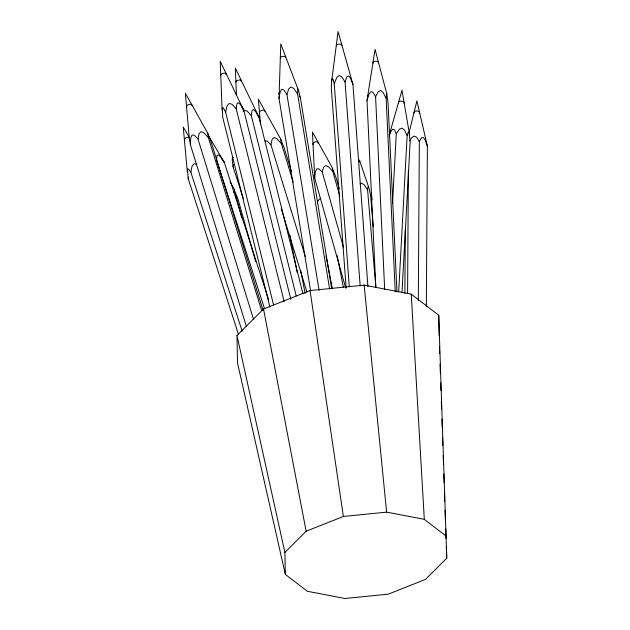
<?xml version="1.0" encoding="UTF-8"?>
<svg xmlns="http://www.w3.org/2000/svg" width="630" height="630" viewBox="0 0 630 630"><rect width="100%" height="100%" fill="white"/><g stroke="black" fill="none" stroke-linecap="round" stroke-linejoin="round"><path stroke-width="0.94" d="M404.901 293.178L405.31 229.336M407.586 293.541L408.366 170.777M418.312 300.581L419.328 141.482L421.509 137.868L423.391 137.521L425.25 140.057L427.376 146.184L426.352 306.274M310.551 290.501L279.003 98.438L280.783 43.872L298.691 91.043L300.352 97.595L331.734 288.69M238.376 334.05L188.236 178.739L187.472 169.1L188.551 169.045L190.843 172.226L242.188 331.286M367.92 286.5L352.934 84.388L338.066 31.5L331.679 81.112L331.309 87.877L346.154 288.02M392.514 203.474L396.286 133.773L394.467 129.741L392.734 129.158L390.836 131.607L389.143 136.033M398.688 291.777L407.137 135.686L408.224 132.166L409.004 132.032L410.161 141.632L401.979 292.816M375.827 287.201L367.014 100.438L375.07 49.447L386.757 93.65L388.064 103.139L396.971 291.871M395.254 291.824L386.111 98.186L386.757 93.65M246.44 326.631L190.339 144.475L190.788 137.805L192.087 134.977L194.323 135.222L197.97 138.907L253.488 319.19M269.931 307.038L222.689 117.125L222.398 107.604L223.477 108.053L225.611 112.148L273.57 304.928M345.705 287.957L314.709 178.18L315.378 171.762L316.725 168.911L318.859 168.856L322.206 171.911L343.586 247.621M188.236 178.739L188.433 177.03M243.424 198.812L233.155 167.005L233.454 164.446M284.154 301.597L236.195 108.817L236.896 103.824L238.274 102.603L240.447 104.58L243.849 110.447L290.863 299.407M296.21 296.005L251.339 115.636L252.039 110.644L253.417 109.423L255.591 111.408L258.993 117.274L302.92 293.824M375.882 287.603L367.558 189.795L368.007 186.882L368.621 187.031L369.464 189.961L370.708 196.45L373.291 226.768M279.003 98.438L280.208 91.767L281.775 89.184L283.878 89.909L286.918 94.437L319.103 290.383M190.843 172.226L192.032 166.218L193.977 163.816L196.859 164.335M331.679 81.112L332.231 78.482L333.042 79.191L334.246 83.727L349.303 286.815M197.97 138.907L199.174 133.418L201.127 131.615L204.025 132.883L208.42 137.749L261.631 310.519M305.337 256.544L270.924 144.813L272.128 139.317L274.082 137.513L276.98 138.781L281.382 143.656L293.233 182.149M225.611 112.148L227.099 105.832L229.155 103.454L232.005 104.281L236.195 108.817M409.059 132.757L416.902 100.887L427.376 146.184M389.261 134.985L401.987 90.24L409.626 134.922M322.206 171.911L323.725 167.084L325.797 165.603L328.663 166.918L332.853 171.557L339.798 196.158M367.014 100.438L369.054 94.059L370.968 91.626L373.031 92.382L375.59 96.831L384.678 289.493M360.187 286.059L345.059 81.987L346.744 76.978L348.453 75.868L350.406 78.096L352.934 84.388M286.918 94.437L288.863 88.728L291.068 86.979L293.816 88.531L297.596 94.02L329.616 288.997M317.307 203.143L318.276 200.379L320.473 198.245M190.339 144.475L189.685 139.962M189.496 140.474L185.354 93.201L207.766 133.245L208.42 137.749M260.497 123.968L258.316 99.099L280.728 139.143L281.382 143.656M334.246 83.727L336.719 77.608L339.105 75.537L341.736 76.805L345.059 81.987M278.822 93.791L279.192 92.964M297.785 88.554L297.596 94.02M375.59 96.831L378.15 91.783L380.52 90.492L383.04 92.405L386.111 98.186M409.799 140.986L411.461 137.923L413.973 136.072L416.469 137.088L419.328 141.482M396.286 133.773L399.475 129.174L402.074 128.103L404.507 130.056L407.137 135.686M367.282 96.351L367.66 95.902M243.267 111.463L244.298 110.274L247.149 111.101L251.339 115.636M236.967 335.507L263.521 308.999L310.062 290.556L364.132 285.122L411.225 294.155L438.74 315.228L446.757 558.188L425.518 579.395L388.277 594.153L345.027 598.5L307.353 591.279L285.343 574.41L237.526 362.982L236.967 335.507L284.894 552.431L285.343 574.41M284.894 552.431L306.141 531.224L343.374 516.474L386.623 512.127L424.305 519.348L446.316 536.209M360.006 183.905L361.604 183.149L364.25 184.795L367.558 189.795M426.053 143.128L426.675 143.057M339.2 188.827L335.995 177.471L332.356 168.407L332.853 171.557M332.687 168.383L312.425 132.048L314.543 175.006M255.638 261.6L238.006 199.135L234.368 190.071L241.81 217.83M233.478 157.311L232.399 157.366L232.265 160.327L233.155 167.005M265.041 140.876L267.285 141.12L270.924 144.813M233.667 191.898L234.864 193.221M222.004 159.217L224.296 162.398L268.695 299.935M299.337 96.091L300.352 97.595M208.924 136.403L224.296 162.398L220.618 156.815L218.342 154.783L217.004 155.673L216.507 159.941L264.529 308.7M188.701 136.253L183.243 127.032L187.338 172.069M230.052 181.708L234.699 190.047M256.859 113.172L258.993 117.274L235.352 68.111L236.423 95.555M241.715 106.352L243.849 110.447L220.209 61.291L222.122 110.36M280.728 139.143L284.209 148.058L291.438 171.533M207.766 133.245L211.247 142.16L263.009 310.236M359.628 160.603L368.621 187.031M281.224 208.593L306.96 292.155M337.223 255.693L343.389 287.532M326.049 256.079L332.404 288.879M300.652 270.27L305.133 293.423M289.887 235.037L297.171 272.664M263.521 308.999L306.141 531.224M314.212 175.03L314.709 178.18M310.062 290.556L343.374 516.474M364.132 285.122L386.623 512.127M371.424 193.095L372.007 199.938M411.225 294.155L424.305 519.348M439.425 346.618L439.661 353.477M440.039 364.25L440.346 373.07M440.685 382.859L440.953 390.695M441.331 401.475L441.599 409.311M441.937 419.1L442.244 427.92M442.583 437.716L442.851 445.552M443.197 455.34L443.496 464.16M443.835 473.957L444.142 482.769M444.449 491.581L444.788 501.378M445.095 510.198L445.402 519.01M445.741 528.806L446.079 538.603M446.347 546.438L446.757 558.188M438.74 315.228L439.157 335.837M373.149 63.173A2.804 1.276 -2.7 0 1 375.559 61.26A2.804 1.276 -2.7 0 1 378.315 62.874M358.281 159.611A2.804 1.772 -4.9 0 1 359.399 161.965M259.836 112.849A2.804 1.268 -17.1 0 1 261.812 110.407A2.804 1.268 -17.1 0 1 264.789 111.337M235.974 82.073A2.804 1.102 -14 0 1 238.998 80.034A2.804 1.102 -14 0 1 240.975 81.325M313.33 144.798A2.804 1.654 -15.8 0 1 315.22 141.9A2.804 1.654 -15.8 0 1 318.315 143.404M336.656 45.825A2.804 1.024 -4.2 0 1 338.727 44.163A2.804 1.024 -4.2 0 1 341.783 45.258M280.594 58.251A2.804 1.016 -9.3 0 1 282.673 56.44A2.804 1.016 -9.3 0 1 285.681 57.299M220.831 75.246A2.804 1.102 -14 0 1 223.855 73.214A2.804 1.102 -14 0 1 225.831 74.497M186.874 106.95A2.804 1.268 -17.1 0 1 188.858 104.509A2.804 1.268 -17.1 0 1 191.827 105.438M398.625 102.918A2.804 1.512 3.1 0 1 401.286 101.099A2.804 1.512 3.1 0 1 404.035 103.092M414.13 113.109A2.804 1.677 0.4 0 1 417.147 110.99A2.804 1.677 0.4 0 1 419.273 113.487M184.771 140.254A2.804 1.473 -17.9 0 1 185.692 137.954A2.804 1.473 -17.9 0 1 189.41 137.631"/></g></svg>
